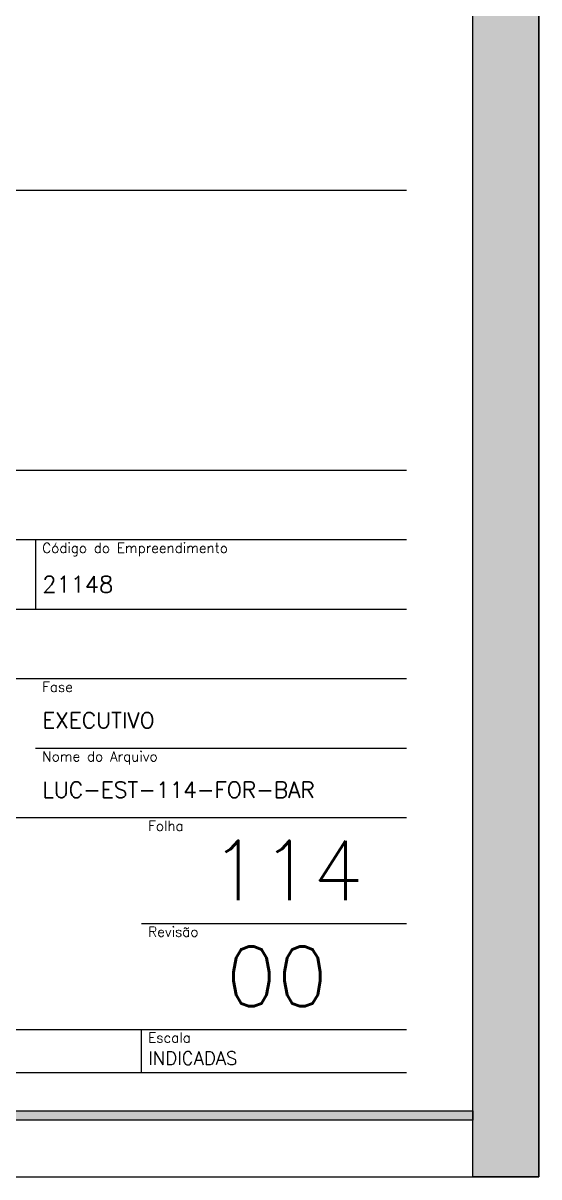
# Model space of a CAD drawing. Extents: x 182 to 6127, y -1204 to 3001.
# Drawn here: x 5737 to 6127, y -1204 to -332 of the extents above; entities that cross this region are included whole.
import ezdxf

# ---------------------------------------------------------------- set-up
doc = ezdxf.new("R2010")
doc.units = 0
doc.header["$LTSCALE"] = 100
doc.header["$MEASUREMENT"] = 0
doc.layers.get('0').update_dxf_attribs({"color": 245, "linetype": 'CONTINUOUS'})
for name, color, linetype in [('235', 7, 'CONTINUOUS'), ('TEX1', 7, 'CONTINUOUS'), ('TEX2', 7, 'CONTINUOUS')]:
    doc.layers.add(name, color=color, linetype=linetype)
doc.styles.get("Standard").update_dxf_attribs({"font": 'ROMANS.SHX'})

msp = doc.modelspace()

# ---------------------------------------------------------------- linework, layer by layer
for p, q in [((5251.530458, -458.790025), (6026.530458, -458.790025)), ((5251.530458, -670.290025), (6026.530458, -670.290025)), ((5251.530458, -722.790025), (6026.530458, -722.790025)), ((5746.530458, -722.790025), (5746.530458, -775.290025)), ((5251.530458, -775.290025), (6026.530458, -775.290025)), ((5251.530458, -827.790025), (6026.530458, -827.790025)), ((5746.530458, -880.290025), (6026.530458, -880.290025)), ((5251.530458, -932.790025), (6026.530458, -932.790025)), ((5826.530458, -1012.790025), (6026.530458, -1012.790025)), ((5251.530458, -1092.790025), (6026.530458, -1092.790025)), ((5826.530458, -1125.290025), (5826.530458, -1092.790025)), ((5251.530458, -1125.290025), (6026.530458, -1125.290025))]:
    msp.add_line(p, q)
for points in [[(181.530458, -1204.290025), (6126.530458, -1204.290025), (6126.530458, 3000.709975), (181.530458, 3000.709975), (181.530458, -1204.290025)], [(6076.530458, 3000.709975), (6126.530458, 3000.709975), (6126.530458, -1204.290025), (6076.530458, -1204.290025), (6076.530458, 3000.709975)], [(6076.530458, -1154.290025), (6076.530458, -1161.290025), (299.530458, -1161.290025), (299.530458, 2957.709975), (6076.530458, 2957.709975), (6076.530458, 2950.709975), (306.530458, 2950.709975), (306.530458, -1154.290025), (6076.530458, -1154.290025)], [(306.530458, -1154.290025), (6076.530458, -1154.290025), (6076.530458, 2950.709975), (306.530458, 2950.709975), (306.530458, -1154.290025)]]:
    msp.add_lwpolyline(points)
for points in [[(6076.530458, -1161.290025), (299.530458, -1161.290025), (306.530458, -1154.290025)], [(6076.530458, -1161.290025), (306.530458, -1154.290025), (6076.530458, -1154.290025)]]:
    msp.add_solid(points)
at = {"layer": '235'}
for points in [[(6076.530458, 3000.709975), (6126.530458, 3000.709975), (6126.530458, -1204.290025)], [(6076.530458, 3000.709975), (6126.530458, -1204.290025), (6126.530458, -1204.290025)], [(6076.530458, 3000.709975), (6126.530458, -1204.290025), (6076.530458, -1204.290025)], [(6076.530458, 3000.709975), (6076.530458, -1204.290025), (6076.530458, -1204.290025)], [(6076.530458, 3000.709975), (6076.530458, -1204.290025), (6076.530458, 3000.709975)]]:
    msp.add_solid(points, dxfattribs=at)

# ---------------------------------------------------------------- texts
at = {"layer": 'TEX1'}
for s, height, p in [('Código do Empreendimento', 7.5, (5751.530458, -732.790025)), ('21148', 12.5, (5751.530458, -762.790025)), ('Fase', 7.5, (5751.530458, -837.790025)), ('EXECUTIVO', 12, (5751.530458, -865.290025)), ('Nome do Arquivo', 7.5, (5751.530458, -890.290025)), ('LUC-EST-114-FOR-BAR', 12, (5751.530458, -917.790025)), ('Folha', 7.5, (5831.530458, -942.790025)), ('Revisão', 7.5, (5831.530458, -1022.790025)), ('Escala', 7.5, (5831.530458, -1102.790025)), ('INDICADAS', 10, (5831.491598, -1119.484507))]:
    msp.add_text(s, height=height, dxfattribs=at).set_placement(p)
at = {"layer": 'TEX2'}
for s, p in [('114', (5878.316173, -995.290025)), ('00', (5890.101887, -1075.290025))]:
    msp.add_text(s, height=45, dxfattribs=at).set_placement(p)

doc.saveas('drawing.dxf')
